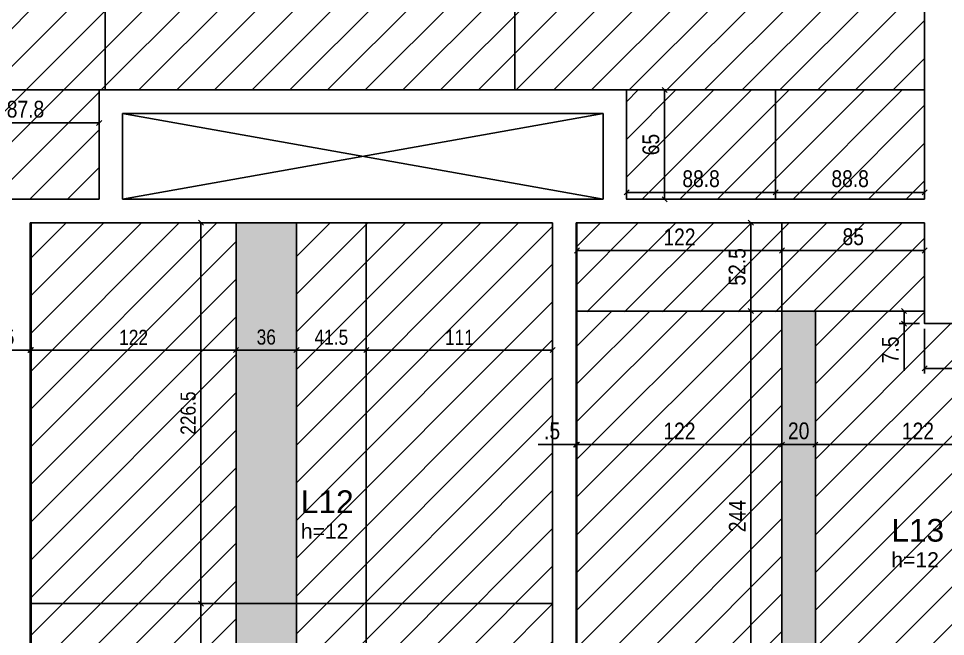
# Model space of a CAD drawing. Header units: millimetres. Extents: x 2454 to 6746, y 504 to 3252.
# Drawn here: x 4221 to 4772, y 1562 to 1929 of the extents above; entities that cross this region are included whole.
import ezdxf

# ---------------------------------------------------------------- set-up
doc = ezdxf.new("R2010")
doc.units = ezdxf.units.MM
for name, color, linetype in [('10', 252, 'Continuous'), ('9', 8, 'Continuous'), ('COTA', 241, 'Continuous'), ('L-D', 2, 'Continuous'), ('L-N', 4, 'Continuous'), ('Painéis', 200, 'Continuous')]:
    doc.layers.add(name, color=color, linetype=linetype)
doc.layers.add('Hachura', color=251, linetype='Continuous', lineweight=9)
doc.layers.add('REAPROVEITAMENTO', color=251, linetype='Continuous', lineweight=9)
doc.styles.add('COTA TECNICA', font='techl___.ttf', dxfattribs={"height": 10})
doc.styles.add('COTA TECNICA-50', font='techl___.ttf', dxfattribs={"height": 9})
doc.styles.add('TQS_ARIAL', font='arial.ttf')
doc.dimstyles.new('COTA PAINEL-50', dxfattribs={"dimtxt": 9, "dimasz": 3, "dimexe": 3, "dimexo": 3, "dimgap": 3, "dimtad": 1, "dimdec": 1, "dimzin": 12, "dimdsep": 46, "dimtxsty": 'COTA TECNICA-50', "dimblk1": 'OBLIQUE', "dimblk2": 'OBLIQUE', "dimsah": 1, "dimcen": 0.9, "dimclrd": 4, "dimclre": 4, "dimclrt": 240, "dimadec": 1, "dimazin": 3, "dimtfac": 1, "dimtdec": 1, "dimtmove": 0, "dimatfit": 3, "dimfxl": 1, "dimtolj": 1, "dimtzin": 12, "dimarcsym": 0})
doc.dimstyles.new('PAINEL', dxfattribs={"dimtxt": 10, "dimasz": 3, "dimexe": 3, "dimexo": 3, "dimgap": 3, "dimtad": 1, "dimdec": 1, "dimzin": 12, "dimdsep": 46, "dimtxsty": 'COTA TECNICA', "dimblk1": 'OBLIQUE', "dimblk2": 'OBLIQUE', "dimsah": 1, "dimcen": 0.9, "dimclrd": 4, "dimclre": 4, "dimclrt": 240, "dimadec": 1, "dimazin": 3, "dimtfac": 1, "dimtdec": 1, "dimtmove": 0, "dimatfit": 3, "dimfxl": 1, "dimtolj": 1, "dimtzin": 12, "dimarcsym": 0})

# ---------------------------------------------------------------- blocks, each defined once
blk = doc.blocks.new('_Oblique')
at = {"color": 0, "linetype": 'ByBlock', "lineweight": -2}
blk.add_line((-0.5, -0.5), (0.5, 0.5), dxfattribs=at)
blk = doc.blocks.new('*D158')
at = {"layer": 'COTA', "color": 4, "lineweight": -2, "transparency": 16777216}
for p, q in [((4327.85, 1581.18), (4326.2, 1581.18)), ((4329.2, 1337.19), (4329.2, 1581.18))]:
    blk.add_line(p, q, dxfattribs=at)
at = {"layer": 'Defpoints', "color": 0, "transparency": 16777216}
for p in [(4329.2, 1581.18), (4330.85, 1581.18), (4329.2, 1337.19)]:
    blk.add_point(p, dxfattribs=at)
at = {"layer": 'COTA', "color": 4, "lineweight": -2, "transparency": 16777216, "xscale": 3, "yscale": 3, "zscale": 3}
for p, rotation in [((4329.2, 1581.18), 90), ((4329.2, 1337.19), 270)]:
    blk.add_blockref('_Oblique', p, dxfattribs=dict(at, rotation=rotation))
at = {"layer": 'COTA', "color": 240, "transparency": 16777216, "insert": (4321.63, 1459.18), "char_height": 9, "attachment_point": 5, "rotation": 90, "style": 'COTA TECNICA-50'}
blk.add_mtext('\\A1;244', dxfattribs=at)
blk = doc.blocks.new('*D86')
at = {"layer": 'COTA', "color": 4, "lineweight": -2, "transparency": 16777216}
blk.add_line((4329.2, 1581.18), (4329.2, 1807.69), dxfattribs=at)
at = {"layer": 'Defpoints', "color": 0, "transparency": 16777216}
for p in [(4329.2, 1807.69), (4329.2, 1807.69), (4329.2, 1581.18)]:
    blk.add_point(p, dxfattribs=at)
at = {"layer": 'COTA', "color": 4, "lineweight": -2, "transparency": 16777216, "xscale": 3, "yscale": 3, "zscale": 3}
for p, rotation in [((4329.2, 1807.69), 90), ((4329.2, 1581.18), 270)]:
    blk.add_blockref('_Oblique', p, dxfattribs=dict(at, rotation=rotation))
at = {"layer": 'COTA', "color": 240, "transparency": 16777216, "insert": (4321.6, 1694.43), "char_height": 9, "attachment_point": 5, "rotation": 90, "style": 'COTA TECNICA-50'}
blk.add_mtext('\\A1;226.5', dxfattribs=at)
blk = doc.blocks.new('*D87')
at = {"layer": 'COTA', "color": 4, "lineweight": -2, "transparency": 16777216}
blk.add_line((4538.59, 1731.97), (4427.59, 1731.97), dxfattribs=at)
at = {"layer": 'Defpoints', "color": 0, "transparency": 16777216}
for p in [(4427.59, 1731.97), (4427.59, 1731.97), (4538.59, 1731.97)]:
    blk.add_point(p, dxfattribs=at)
at = {"layer": 'COTA', "color": 4, "lineweight": -2, "transparency": 16777216, "xscale": 3, "yscale": 3, "zscale": 3, "rotation": 180}
blk.add_blockref('_Oblique', (4427.59, 1731.97), dxfattribs=at)
at = {"layer": 'COTA', "color": 4, "lineweight": -2, "transparency": 16777216, "xscale": 3, "yscale": 3, "zscale": 3}
blk.add_blockref('_Oblique', (4538.59, 1731.97), dxfattribs=at)
at = {"layer": 'COTA', "color": 240, "transparency": 16777216, "insert": (4483.09, 1739.52), "char_height": 9, "attachment_point": 5, "style": 'COTA TECNICA-50'}
blk.add_mtext('\\A1;111', dxfattribs=at)
blk = doc.blocks.new('*D88')
at = {"layer": 'COTA', "color": 4, "lineweight": -2, "transparency": 16777216}
blk.add_line((4427.59, 1731.97), (4386.09, 1731.97), dxfattribs=at)
at = {"layer": 'Defpoints', "color": 0, "transparency": 16777216}
for p in [(4386.09, 1731.97), (4386.09, 1731.97), (4427.59, 1731.97)]:
    blk.add_point(p, dxfattribs=at)
at = {"layer": 'COTA', "color": 4, "lineweight": -2, "transparency": 16777216, "xscale": 3, "yscale": 3, "zscale": 3, "rotation": 180}
blk.add_blockref('_Oblique', (4386.09, 1731.97), dxfattribs=at)
at = {"layer": 'COTA', "color": 4, "lineweight": -2, "transparency": 16777216, "xscale": 3, "yscale": 3, "zscale": 3}
blk.add_blockref('_Oblique', (4427.59, 1731.97), dxfattribs=at)
at = {"layer": 'COTA', "color": 240, "transparency": 16777216, "insert": (4406.84, 1739.56), "char_height": 9, "attachment_point": 5, "style": 'COTA TECNICA-50'}
blk.add_mtext('\\A1;41.5', dxfattribs=at)
blk = doc.blocks.new('*D89')
at = {"layer": 'COTA', "color": 4, "lineweight": -2, "transparency": 16777216}
blk.add_line((4386.09, 1731.97), (4350.09, 1731.97), dxfattribs=at)
at = {"layer": 'Defpoints', "color": 0, "transparency": 16777216}
for p in [(4350.09, 1731.97), (4350.09, 1731.97), (4386.09, 1731.97)]:
    blk.add_point(p, dxfattribs=at)
at = {"layer": 'COTA', "color": 4, "lineweight": -2, "transparency": 16777216, "xscale": 3, "yscale": 3, "zscale": 3, "rotation": 180}
blk.add_blockref('_Oblique', (4350.09, 1731.97), dxfattribs=at)
at = {"layer": 'COTA', "color": 4, "lineweight": -2, "transparency": 16777216, "xscale": 3, "yscale": 3, "zscale": 3}
blk.add_blockref('_Oblique', (4386.09, 1731.97), dxfattribs=at)
at = {"layer": 'COTA', "color": 240, "transparency": 16777216, "insert": (4368.09, 1739.66), "char_height": 9, "attachment_point": 5, "style": 'COTA TECNICA-50'}
blk.add_mtext('\\A1;36', dxfattribs=at)
blk = doc.blocks.new('*D90')
at = {"layer": 'COTA', "color": 4, "lineweight": -2, "transparency": 16777216}
blk.add_line((4350.09, 1731.97), (4228.09, 1731.97), dxfattribs=at)
at = {"layer": 'Defpoints', "color": 0, "transparency": 16777216}
for p in [(4228.09, 1731.97), (4228.09, 1731.97), (4350.09, 1731.97)]:
    blk.add_point(p, dxfattribs=at)
at = {"layer": 'COTA', "color": 4, "lineweight": -2, "transparency": 16777216, "xscale": 3, "yscale": 3, "zscale": 3, "rotation": 180}
blk.add_blockref('_Oblique', (4228.09, 1731.97), dxfattribs=at)
at = {"layer": 'COTA', "color": 4, "lineweight": -2, "transparency": 16777216, "xscale": 3, "yscale": 3, "zscale": 3}
blk.add_blockref('_Oblique', (4350.09, 1731.97), dxfattribs=at)
at = {"layer": 'COTA', "color": 240, "transparency": 16777216, "insert": (4289.09, 1739.52), "char_height": 9, "attachment_point": 5, "style": 'COTA TECNICA-50'}
blk.add_mtext('\\A1;122', dxfattribs=at)
blk = doc.blocks.new('*D91')
at = {"layer": 'COTA', "color": 4, "lineweight": -2, "transparency": 16777216}
for p, q in [((4227.59, 1731.97), (4206, 1731.97)), ((4228.09, 1731.97), (4227.59, 1731.97)), ((4228.09, 1731.97), (4231.09, 1731.97))]:
    blk.add_line(p, q, dxfattribs=at)
at = {"layer": 'Defpoints', "color": 0, "transparency": 16777216}
for p in [(4227.59, 1731.97), (4227.59, 1731.97), (4228.09, 1731.97)]:
    blk.add_point(p, dxfattribs=at)
at = {"layer": 'COTA', "color": 4, "lineweight": -2, "transparency": 16777216, "xscale": 3, "yscale": 3, "zscale": 3}
blk.add_blockref('_Oblique', (4227.59, 1731.97), dxfattribs=at)
at = {"layer": 'COTA', "color": 4, "lineweight": -2, "transparency": 16777216, "xscale": 3, "yscale": 3, "zscale": 3, "rotation": 180}
blk.add_blockref('_Oblique', (4228.09, 1731.97), dxfattribs=at)
at = {"layer": 'COTA', "color": 240, "transparency": 16777216, "insert": (4213.8, 1739.56), "char_height": 9, "attachment_point": 5, "style": 'COTA TECNICA-50'}
blk.add_mtext('\\A1;.5', dxfattribs=at)
blk = doc.blocks.new('*D118')
at = {"layer": 'COTA', "color": 4, "lineweight": -2, "transparency": 16777216}
for p, q in [((4656.59, 1807.69), (4656.59, 1755.19)), ((4659.34, 1807.69), (4659.59, 1807.69)), ((4659.34, 1755.19), (4659.59, 1755.19))]:
    blk.add_line(p, q, dxfattribs=at)
at = {"layer": 'Defpoints', "color": 0, "transparency": 16777216}
for p in [(4656.34, 1807.69), (4656.34, 1755.19), (4656.59, 1755.19)]:
    blk.add_point(p, dxfattribs=at)
at = {"layer": 'COTA', "color": 4, "lineweight": -2, "transparency": 16777216, "xscale": 3, "yscale": 3, "zscale": 3}
for p, rotation in [((4656.59, 1807.69), 90), ((4656.59, 1755.19), 270)]:
    blk.add_blockref('_Oblique', p, dxfattribs=dict(at, rotation=rotation))
at = {"layer": 'COTA', "color": 240, "transparency": 16777216, "insert": (4648.48, 1781.44), "char_height": 10, "attachment_point": 5, "rotation": 90, "style": 'COTA TECNICA'}
blk.add_mtext('\\A1;52.5', dxfattribs=at)
blk = doc.blocks.new('*D119')
at = {"layer": 'COTA', "color": 4, "lineweight": -2, "transparency": 16777216}
for p, q in [((4656.59, 1755.19), (4656.59, 1511.19)), ((4659.34, 1755.19), (4659.59, 1755.19))]:
    blk.add_line(p, q, dxfattribs=at)
at = {"layer": 'Defpoints', "color": 0, "transparency": 16777216}
for p in [(4656.34, 1755.19), (4656.59, 1511.19), (4656.59, 1511.19)]:
    blk.add_point(p, dxfattribs=at)
at = {"layer": 'COTA', "color": 4, "lineweight": -2, "transparency": 16777216, "xscale": 3, "yscale": 3, "zscale": 3}
for p, rotation in [((4656.59, 1755.19), 90), ((4656.59, 1511.19), 270)]:
    blk.add_blockref('_Oblique', p, dxfattribs=dict(at, rotation=rotation))
at = {"layer": 'COTA', "color": 240, "transparency": 16777216, "insert": (4648.52, 1633.19), "char_height": 10, "attachment_point": 5, "rotation": 90, "style": 'COTA TECNICA'}
blk.add_mtext('\\A1;244', dxfattribs=at)
blk = doc.blocks.new('*D123')
at = {"layer": 'COTA', "color": 4, "lineweight": -2, "transparency": 16777216}
for p, q in [((4757.09, 1755.19), (4744.84, 1755.19)), ((4747.84, 1755.19), (4747.84, 1747.69)), ((4757.09, 1747.69), (4744.84, 1747.69)), ((4747.84, 1747.69), (4747.84, 1719.53))]:
    blk.add_line(p, q, dxfattribs=at)
at = {"layer": 'Defpoints', "color": 0, "transparency": 16777216}
for p in [(4760.09, 1755.19), (4747.84, 1747.69), (4760.09, 1747.69)]:
    blk.add_point(p, dxfattribs=at)
at = {"layer": 'COTA', "color": 4, "lineweight": -2, "transparency": 16777216, "xscale": 3, "yscale": 3, "zscale": 3}
for p, rotation in [((4747.84, 1755.19), 90), ((4747.84, 1747.69), 270)]:
    blk.add_blockref('_Oblique', p, dxfattribs=dict(at, rotation=rotation))
at = {"layer": 'COTA', "color": 240, "transparency": 16777216, "insert": (4739.73, 1732.11), "char_height": 10, "attachment_point": 5, "rotation": 90, "style": 'COTA TECNICA'}
blk.add_mtext('\\A1;7.5', dxfattribs=at)
blk = doc.blocks.new('*D124')
at = {"layer": 'COTA', "color": 4, "lineweight": -2, "transparency": 16777216}
for p, q in [((4760.09, 1744.69), (4760.09, 1718.09)), ((4817.09, 1744.69), (4817.09, 1718.09)), ((4760.09, 1721.09), (4817.09, 1721.09))]:
    blk.add_line(p, q, dxfattribs=at)
at = {"layer": 'Defpoints', "color": 0, "transparency": 16777216}
for p in [(4760.09, 1747.69), (4817.09, 1747.69), (4817.09, 1721.09)]:
    blk.add_point(p, dxfattribs=at)
at = {"layer": 'COTA', "color": 4, "lineweight": -2, "transparency": 16777216, "xscale": 3, "yscale": 3, "zscale": 3, "rotation": 180}
blk.add_blockref('_Oblique', (4760.09, 1721.09), dxfattribs=at)
at = {"layer": 'COTA', "color": 4, "lineweight": -2, "transparency": 16777216, "xscale": 3, "yscale": 3, "zscale": 3}
blk.add_blockref('_Oblique', (4817.09, 1721.09), dxfattribs=at)
at = {"layer": 'COTA', "color": 240, "transparency": 16777216, "insert": (4788.59, 1729.2), "char_height": 10, "attachment_point": 5, "style": 'COTA TECNICA'}
blk.add_mtext('\\A1;57', dxfattribs=at)
blk = doc.blocks.new('*D32')
at = {"layer": 'COTA', "color": 4, "lineweight": -2, "transparency": 16777216}
for p, q in [((4760.09, 1791.19), (4675.09, 1791.19)), ((4675.09, 1791.06), (4675.09, 1788.19)), ((4760.09, 1791.06), (4760.09, 1788.19))]:
    blk.add_line(p, q, dxfattribs=at)
at = {"layer": 'Defpoints', "color": 0, "transparency": 16777216}
for p in [(4675.09, 1794.06), (4760.09, 1794.06), (4675.09, 1791.19)]:
    blk.add_point(p, dxfattribs=at)
at = {"layer": 'COTA', "color": 4, "lineweight": -2, "transparency": 16777216, "xscale": 3, "yscale": 3, "zscale": 3, "rotation": 180}
blk.add_blockref('_Oblique', (4675.09, 1791.19), dxfattribs=at)
at = {"layer": 'COTA', "color": 4, "lineweight": -2, "transparency": 16777216, "xscale": 3, "yscale": 3, "zscale": 3}
blk.add_blockref('_Oblique', (4760.09, 1791.19), dxfattribs=at)
at = {"layer": 'COTA', "color": 240, "transparency": 16777216, "insert": (4717.59, 1799.32), "char_height": 10, "attachment_point": 5, "style": 'COTA TECNICA'}
blk.add_mtext('\\A1;85', dxfattribs=at)
blk = doc.blocks.new('*D33')
at = {"layer": 'COTA', "color": 4, "lineweight": -2, "transparency": 16777216}
blk.add_line((4675.09, 1791.19), (4553.09, 1791.19), dxfattribs=at)
at = {"layer": 'Defpoints', "color": 0, "transparency": 16777216}
for p in [(4553.09, 1791.19), (4553.09, 1791.19), (4675.09, 1791.19)]:
    blk.add_point(p, dxfattribs=at)
at = {"layer": 'COTA', "color": 4, "lineweight": -2, "transparency": 16777216, "xscale": 3, "yscale": 3, "zscale": 3, "rotation": 180}
blk.add_blockref('_Oblique', (4553.09, 1791.19), dxfattribs=at)
at = {"layer": 'COTA', "color": 4, "lineweight": -2, "transparency": 16777216, "xscale": 3, "yscale": 3, "zscale": 3}
blk.add_blockref('_Oblique', (4675.09, 1791.19), dxfattribs=at)
at = {"layer": 'COTA', "color": 240, "transparency": 16777216, "insert": (4614.09, 1799.25), "char_height": 10, "attachment_point": 5, "style": 'COTA TECNICA'}
blk.add_mtext('\\A1;122', dxfattribs=at)
blk = doc.blocks.new('*D34')
at = {"layer": 'COTA', "color": 4, "lineweight": -2, "transparency": 16777216}
for p, q in [((4552.59, 1675.73), (4529.93, 1675.73)), ((4553.09, 1675.73), (4552.59, 1675.73)), ((4553.09, 1675.73), (4556.09, 1675.73))]:
    blk.add_line(p, q, dxfattribs=at)
at = {"layer": 'Defpoints', "color": 0, "transparency": 16777216}
for p in [(4552.59, 1675.73), (4552.59, 1675.73), (4553.09, 1675.73)]:
    blk.add_point(p, dxfattribs=at)
at = {"layer": 'COTA', "color": 4, "lineweight": -2, "transparency": 16777216, "xscale": 3, "yscale": 3, "zscale": 3}
blk.add_blockref('_Oblique', (4552.59, 1675.73), dxfattribs=at)
at = {"layer": 'COTA', "color": 4, "lineweight": -2, "transparency": 16777216, "xscale": 3, "yscale": 3, "zscale": 3, "rotation": 180}
blk.add_blockref('_Oblique', (4553.09, 1675.73), dxfattribs=at)
at = {"layer": 'COTA', "color": 240, "transparency": 16777216, "insert": (4538.26, 1683.84), "char_height": 10, "attachment_point": 5, "style": 'COTA TECNICA'}
blk.add_mtext('\\A1;.5', dxfattribs=at)
blk = doc.blocks.new('*D35')
at = {"layer": 'COTA', "color": 4, "lineweight": -2, "transparency": 16777216}
blk.add_line((4553.09, 1675.73), (4675.09, 1675.73), dxfattribs=at)
at = {"layer": 'Defpoints', "color": 0, "transparency": 16777216}
for p in [(4553.09, 1675.73), (4675.09, 1675.73), (4675.09, 1675.73)]:
    blk.add_point(p, dxfattribs=at)
at = {"layer": 'COTA', "color": 4, "lineweight": -2, "transparency": 16777216, "xscale": 3, "yscale": 3, "zscale": 3, "rotation": 180}
blk.add_blockref('_Oblique', (4553.09, 1675.73), dxfattribs=at)
at = {"layer": 'COTA', "color": 4, "lineweight": -2, "transparency": 16777216, "xscale": 3, "yscale": 3, "zscale": 3}
blk.add_blockref('_Oblique', (4675.09, 1675.73), dxfattribs=at)
at = {"layer": 'COTA', "color": 240, "transparency": 16777216, "insert": (4614.09, 1683.79), "char_height": 10, "attachment_point": 5, "style": 'COTA TECNICA'}
blk.add_mtext('\\A1;122', dxfattribs=at)
blk = doc.blocks.new('*D36')
at = {"layer": 'COTA', "color": 4, "lineweight": -2, "transparency": 16777216}
blk.add_line((4675.09, 1675.73), (4695.09, 1675.73), dxfattribs=at)
at = {"layer": 'Defpoints', "color": 0, "transparency": 16777216}
for p in [(4675.09, 1675.73), (4695.09, 1675.73), (4695.09, 1675.73)]:
    blk.add_point(p, dxfattribs=at)
at = {"layer": 'COTA', "color": 4, "lineweight": -2, "transparency": 16777216, "xscale": 3, "yscale": 3, "zscale": 3, "rotation": 180}
blk.add_blockref('_Oblique', (4675.09, 1675.73), dxfattribs=at)
at = {"layer": 'COTA', "color": 4, "lineweight": -2, "transparency": 16777216, "xscale": 3, "yscale": 3, "zscale": 3}
blk.add_blockref('_Oblique', (4695.09, 1675.73), dxfattribs=at)
at = {"layer": 'COTA', "color": 240, "transparency": 16777216, "insert": (4685.09, 1683.84), "char_height": 10, "attachment_point": 5, "style": 'COTA TECNICA'}
blk.add_mtext('\\A1;20', dxfattribs=at)
blk = doc.blocks.new('*D37')
at = {"layer": 'COTA', "color": 4, "lineweight": -2, "transparency": 16777216}
blk.add_line((4695.09, 1675.73), (4817.09, 1675.73), dxfattribs=at)
at = {"layer": 'Defpoints', "color": 0, "transparency": 16777216}
for p in [(4695.09, 1675.73), (4817.09, 1675.73), (4817.09, 1675.73)]:
    blk.add_point(p, dxfattribs=at)
at = {"layer": 'COTA', "color": 4, "lineweight": -2, "transparency": 16777216, "xscale": 3, "yscale": 3, "zscale": 3, "rotation": 180}
blk.add_blockref('_Oblique', (4695.09, 1675.73), dxfattribs=at)
at = {"layer": 'COTA', "color": 4, "lineweight": -2, "transparency": 16777216, "xscale": 3, "yscale": 3, "zscale": 3}
blk.add_blockref('_Oblique', (4817.09, 1675.73), dxfattribs=at)
at = {"layer": 'COTA', "color": 240, "transparency": 16777216, "insert": (4756.09, 1683.79), "char_height": 10, "attachment_point": 5, "style": 'COTA TECNICA'}
blk.add_mtext('\\A1;122', dxfattribs=at)
blk = doc.blocks.new('*D107')
at = {"layer": 'COTA', "color": 4, "lineweight": -2, "transparency": 16777216}
for p, q in [((4605.24, 1821.69), (4605.24, 1886.69)), ((4606.09, 1886.69), (4608.24, 1886.69)), ((4606.09, 1821.69), (4608.24, 1821.69))]:
    blk.add_line(p, q, dxfattribs=at)
at = {"layer": 'Defpoints', "color": 0, "transparency": 16777216}
for p in [(4603.09, 1886.69), (4605.24, 1886.69), (4603.09, 1821.69)]:
    blk.add_point(p, dxfattribs=at)
at = {"layer": 'COTA', "color": 4, "lineweight": -2, "transparency": 16777216, "xscale": 3, "yscale": 3, "zscale": 3}
for p, rotation in [((4605.24, 1886.69), 90), ((4605.24, 1821.69), 270)]:
    blk.add_blockref('_Oblique', p, dxfattribs=dict(at, rotation=rotation))
at = {"layer": 'COTA', "color": 240, "transparency": 16777216, "insert": (4597.13, 1854.19), "char_height": 10, "attachment_point": 5, "rotation": 90, "style": 'COTA TECNICA'}
blk.add_mtext('\\A1;65', dxfattribs=at)
blk = doc.blocks.new('*D108')
at = {"layer": 'COTA', "color": 4, "lineweight": -2, "transparency": 16777216}
blk.add_line((4582.59, 1825.75), (4671.34, 1825.75), dxfattribs=at)
at = {"layer": 'Defpoints', "color": 0, "transparency": 16777216}
for p in [(4582.59, 1825.75), (4671.34, 1825.75), (4671.34, 1825.75)]:
    blk.add_point(p, dxfattribs=at)
at = {"layer": 'COTA', "color": 4, "lineweight": -2, "transparency": 16777216, "xscale": 3, "yscale": 3, "zscale": 3, "rotation": 180}
blk.add_blockref('_Oblique', (4582.59, 1825.75), dxfattribs=at)
at = {"layer": 'COTA', "color": 4, "lineweight": -2, "transparency": 16777216, "xscale": 3, "yscale": 3, "zscale": 3}
blk.add_blockref('_Oblique', (4671.34, 1825.75), dxfattribs=at)
at = {"layer": 'COTA', "color": 240, "transparency": 16777216, "insert": (4626.97, 1833.84), "char_height": 10, "attachment_point": 5, "style": 'COTA TECNICA'}
blk.add_mtext('\\A1;88.8', dxfattribs=at)
blk = doc.blocks.new('*D7')
at = {"layer": 'COTA', "color": 4, "lineweight": -2, "transparency": 16777216}
blk.add_line((4671.34, 1825.75), (4760.09, 1825.75), dxfattribs=at)
at = {"layer": 'Defpoints', "color": 0, "transparency": 16777216}
for p in [(4671.34, 1825.75), (4760.09, 1825.75), (4760.09, 1825.75)]:
    blk.add_point(p, dxfattribs=at)
at = {"layer": 'COTA', "color": 4, "lineweight": -2, "transparency": 16777216, "xscale": 3, "yscale": 3, "zscale": 3, "rotation": 180}
blk.add_blockref('_Oblique', (4671.34, 1825.75), dxfattribs=at)
at = {"layer": 'COTA', "color": 4, "lineweight": -2, "transparency": 16777216, "xscale": 3, "yscale": 3, "zscale": 3}
blk.add_blockref('_Oblique', (4760.09, 1825.75), dxfattribs=at)
at = {"layer": 'COTA', "color": 240, "transparency": 16777216, "insert": (4715.72, 1833.84), "char_height": 10, "attachment_point": 5, "style": 'COTA TECNICA'}
blk.add_mtext('\\A1;88.8', dxfattribs=at)
blk = doc.blocks.new('*D172')
at = {"layer": 'COTA', "color": 4, "lineweight": -2, "transparency": 16777216}
blk.add_line((4268.59, 1867.09), (4180.84, 1867.09), dxfattribs=at)
at = {"layer": 'Defpoints', "color": 0, "transparency": 16777216}
for p in [(4180.84, 1867.09), (4180.84, 1867.09), (4268.59, 1867.09)]:
    blk.add_point(p, dxfattribs=at)
at = {"layer": 'COTA', "color": 4, "lineweight": -2, "transparency": 16777216, "xscale": 3, "yscale": 3, "zscale": 3, "rotation": 180}
blk.add_blockref('_Oblique', (4180.84, 1867.09), dxfattribs=at)
at = {"layer": 'COTA', "color": 4, "lineweight": -2, "transparency": 16777216, "xscale": 3, "yscale": 3, "zscale": 3}
blk.add_blockref('_Oblique', (4268.59, 1867.09), dxfattribs=at)
at = {"layer": 'COTA', "color": 240, "transparency": 16777216, "insert": (4224.72, 1875.19), "char_height": 10, "attachment_point": 5, "style": 'COTA TECNICA'}
blk.add_mtext('\\A1;87.8', dxfattribs=at)

msp = doc.modelspace()

# ---------------------------------------------------------------- hatches: boundary and pattern name
at = {"layer": 'Hachura', "linetype": 'ByBlock'}
h = msp.add_hatch(color=256, dxfattribs=at)
h.dxf.hatch_style = 1
h.paths.add_polyline_path([(4386.09, 1807.69), (4350.09, 1807.69), (4350.09, 1337.19), (4386.09, 1337.19)])
h = msp.add_hatch(color=256, dxfattribs=at)
h.dxf.hatch_style = 1
h.paths.add_polyline_path([(4695.09, 1755.19), (4675.09, 1755.19), (4675.09, 1267.19), (4695.09, 1267.19)])
at = {"layer": 'REAPROVEITAMENTO', "linetype": 'ByBlock'}
h = msp.add_hatch(dxfattribs=at)
h.set_pattern_fill('ANSI31', color=256, scale=5, style=2)
h.set_pattern_definition([(45, (-1479.827, -899.5), (-11.22532, 11.22532), [])])
h.paths.add_polyline_path([(4093.09, 1990.69), (4760.09, 1990.69), (4760.09, 2112.69), (4093.09, 2112.69)])
h.paths.add_polyline_path([(4760.09, 1970.69), (4093.09, 1970.69), (4093.09, 1636.69), (4213.59, 1636.69), (4213.59, 1821.69), (4268.59, 1821.69), (4268.59, 1886.69), (4760.09, 1886.69)])
h = msp.add_hatch(dxfattribs=at)
h.set_pattern_fill('ANSI31', color=256, scale=5, style=2)
h.set_pattern_definition([(45, (-951.828, -1005.537), (-11.22532, 11.22532), [])])
h.paths.add_polyline_path([(4760.06, 1821.69), (4760.09, 1886.69), (4582.53, 1886.69), (4582.62, 1821.69)])
h = msp.add_hatch(dxfattribs=at)
h.set_pattern_fill('ANSI31', color=256, scale=5, style=2)
h.set_pattern_definition([(45, (-1380.327, -1329.537), (-11.22532, 11.22532), [])])
h.paths.add_polyline_path([(4427.59, 1807.69), (4427.59, 1807.69), (4386.09, 1807.69), (4386.09, 1337.19), (4350.09, 1337.19), (4350.09, 1807.69), (4228.09, 1807.69), (4228.09, 1336.69), (4538.59, 1336.69), (4538.59, 1807.69)])
h = msp.add_hatch(dxfattribs=at)
h.set_pattern_fill('ANSI31', color=256, scale=5, style=2)
h.set_pattern_definition([(45, (-951.828, -1084.537), (-11.22532, 11.22532), [])])
h.paths.add_polyline_path([(4760.09, 1754.69), (4760.09, 1807.69), (4553.03, 1807.69), (4553.15, 1754.69)])
h = msp.add_hatch(dxfattribs=at)
h.set_pattern_fill('ANSI31', color=256, scale=5, style=2)
h.set_pattern_definition([(45, (-1091.827, -1440.987), (-11.22532, 11.22532), [])])
h.paths.add_polyline_path([(4553.09, 1755.19), (4553.09, 1267.19), (4675.09, 1267.19), (4675.09, 1755.19)])
h = msp.add_hatch(dxfattribs=at)
h.set_pattern_fill('ANSI31', color=256, scale=5, style=2)
h.set_pattern_definition([(45, (-949.827, -1440.987), (-11.22532, 11.22532), [])])
h.paths.add_polyline_path([(4760.09, 1747.69), (4760.09, 1755.19), (4695.09, 1755.19), (4695.09, 1267.19), (4817.09, 1267.19), (4817.09, 1747.69)])

# ---------------------------------------------------------------- linework, layer by layer
at = {"layer": '10', "color": 252, "linetype": 'Continuous'}
for p, q in [((4282.59, 1872.69), (4568.59, 1821.69)), ((4568.59, 1872.69), (4282.59, 1821.69))]:
    msp.add_line(p, q, dxfattribs=at)
at = {"layer": '9', "color": 8, "linetype": 'Continuous'}
for p, q in [((4760.09, 1821.69), (4760.09, 2112.69)), ((4582.59, 1886.69), (4268.59, 1886.69)), ((4268.59, 1886.69), (4268.59, 1872.69)), ((4582.59, 1872.69), (4582.59, 1886.69)), ((4268.59, 1872.69), (4268.59, 1821.69)), ((4282.59, 1872.69), (4568.59, 1872.69)), ((4282.59, 1821.69), (4282.59, 1872.69)), ((4568.59, 1872.69), (4568.59, 1821.69)), ((4213.59, 1821.69), (4268.59, 1821.69)), ((4282.59, 1821.69), (4568.59, 1821.69)), ((4623.59, 1821.69), (4760.09, 1821.69)), ((4227.59, 1447.69), (4227.59, 1807.69)), ((4227.59, 1807.69), (4538.59, 1807.69)), ((4552.59, 1807.69), (4760.09, 1807.69)), ((4552.59, 1266.69), (4552.59, 1807.69))]:
    msp.add_line(p, q, dxfattribs=at)
for points in [[(4582.59, 1872.69), (4582.59, 1821.69), (4623.59, 1821.69)], [(4227.59, 1336.69), (4538.59, 1336.69), (4538.59, 1807.69)], [(4760.09, 1807.69), (4760.09, 1747.69), (4774.09, 1747.69)], [(4760.09, 1761.69), (4760.09, 1747.69), (4920.09, 1747.69)]]:
    msp.add_lwpolyline(points, dxfattribs=at)
at = {"layer": 'Painéis'}
for p, q in [((4272.09, 1886.69), (4272.09, 2112.69)), ((4516.09, 1886.69), (4516.09, 2112.69)), ((4268.59, 1886.69), (4093.09, 1886.69)), ((4760.09, 1886.69), (4582.59, 1886.69)), ((4671.34, 1886.69), (4671.34, 1821.69)), ((4228.09, 1336.69), (4228.09, 1807.69)), ((4350.09, 1337.19), (4350.09, 1807.69)), ((4386.09, 1337.19), (4386.09, 1807.69)), ((4427.59, 1337.19), (4427.59, 1807.69)), ((4553.09, 1267.19), (4553.09, 1807.69)), ((4675.09, 1267.19), (4675.09, 1807.69)), ((4553.09, 1755.19), (4760.09, 1755.19)), ((4695.09, 1267.19), (4695.09, 1755.19)), ((4228.09, 1581.18), (4538.59, 1581.18))]:
    msp.add_line(p, q, dxfattribs=at)

# ---------------------------------------------------------------- texts
at = {"layer": 'L-D', "linetype": 'Continuous', "style": 'TQS_ARIAL'}
for p in [(4388.66, 1619.69), (4740.24, 1602.7)]:
    msp.add_text('h=12', height=9, dxfattribs=at).set_placement(p)
at = {"layer": 'L-N', "linetype": 'Continuous', "style": 'TQS_ARIAL'}
for s, p in [('L12', (4388.66, 1634.99)), ('L13', (4740.24, 1618))]:
    msp.add_text(s, height=13.5, dxfattribs=at).set_placement(p)

# ---------------------------------------------------------------- dimensions: what is measured, and where the dimension line sits
at = {"layer": 'COTA'}
for base, p1, p2, dimstyle, picture, middle in [((4605.24, 1886.69), (4603.09, 1821.69), (4603.09, 1886.69), 'PAINEL', '*D107', (4597.13, 1854.19)), ((4329.2, 1807.69), (4329.2, 1581.18), (4329.2, 1807.69), 'COTA PAINEL-50', '*D86', (4321.6, 1694.43)), ((4656.59, 1755.19), (4656.34, 1807.69), (4656.34, 1755.19), 'PAINEL', '*D118', (4648.48, 1781.44)), ((4747.84, 1747.69), (4760.09, 1755.19), (4760.09, 1747.69), 'PAINEL', '*D123', (4739.73, 1732.11)), ((4329.2, 1581.18), (4329.2, 1337.19), (4330.85, 1581.18), 'COTA PAINEL-50', '*D158', (4321.63, 1459.18))]:
    dim = msp.add_linear_dim(base=base, p1=p1, p2=p2, angle=90, dimstyle=dimstyle, dxfattribs=at)
    dim.commit()
    dim.dimension.update_dxf_attribs({"geometry": picture, "text_midpoint": middle})
for base, p1, p2, dimstyle, picture, middle in [((4180.84136188, 1867.09315953), (4268.59136188, 1867.09315953), (4180.84136188, 1867.09315953), 'PAINEL', '*D172', (4224.71636188, 1875.18818877)), ((4671.3425, 1825.7467), (4582.5914, 1825.7467), (4671.3425, 1825.7467), 'PAINEL', '*D108', (4626.9669, 1833.8417)), ((4760.0936, 1825.7467), (4671.3425, 1825.7467), (4760.0936, 1825.7467), 'PAINEL', '*D7', (4715.718, 1833.8417)), ((4553.09, 1791.19), (4675.09, 1791.19), (4553.09, 1791.19), 'PAINEL', '*D33', (4614.09, 1799.25)), ((4675.09, 1791.19), (4760.09, 1794.06), (4675.09, 1794.06), 'PAINEL', '*D32', (4717.59, 1799.32)), ((4227.59, 1731.97), (4228.09, 1731.97), (4227.59, 1731.97), 'COTA PAINEL-50', '*D91', (4213.8, 1739.56)), ((4228.09, 1731.97), (4350.09, 1731.97), (4228.09, 1731.97), 'COTA PAINEL-50', '*D90', (4289.09, 1739.52)), ((4350.09, 1731.97), (4386.09, 1731.97), (4350.09, 1731.97), 'COTA PAINEL-50', '*D89', (4368.09, 1739.66)), ((4386.09, 1731.97), (4427.59, 1731.97), (4386.09, 1731.97), 'COTA PAINEL-50', '*D88', (4406.84, 1739.56)), ((4427.59, 1731.97), (4538.59, 1731.97), (4427.59, 1731.97), 'COTA PAINEL-50', '*D87', (4483.09, 1739.52)), ((4817.09, 1721.09), (4760.09, 1747.69), (4817.09, 1747.69), 'PAINEL', '*D124', (4788.59, 1729.2)), ((4552.59, 1675.73), (4553.09, 1675.73), (4552.59, 1675.73), 'PAINEL', '*D34', (4538.26, 1683.84)), ((4675.09, 1675.73), (4553.09, 1675.73), (4675.09, 1675.73), 'PAINEL', '*D35', (4614.09, 1683.79))]:
    dim = msp.add_linear_dim(base=base, p1=p1, p2=p2, dimstyle=dimstyle, dxfattribs=at)
    dim.commit()
    dim.dimension.update_dxf_attribs({"geometry": picture, "text_midpoint": middle})
dim = msp.add_linear_dim(base=(4656.59, 1511.19), p1=(4656.34, 1755.19), p2=(4656.59, 1511.19), angle=90, dimstyle='PAINEL', override={"dimtmove": 1}, dxfattribs=at)
dim.commit()
dim.dimension.update_dxf_attribs({"geometry": '*D119', "text_midpoint": (4648.52, 1633.19)})
dim = msp.add_linear_dim(base=(4695.09, 1675.73), p1=(4675.09, 1675.73), p2=(4695.09, 1675.73), dimstyle='PAINEL', override={"dimtmove": 1}, dxfattribs=at)
dim.commit()
dim.dimension.update_dxf_attribs({"geometry": '*D36', "text_midpoint": (4685.09, 1675.73), "dimtype": 160})
dim = msp.add_linear_dim(base=(4817.09, 1675.73), p1=(4695.09, 1675.73), p2=(4817.09, 1675.73), dimstyle='PAINEL', override={"dimtmove": 1}, dxfattribs=at)
dim.commit()
dim.dimension.update_dxf_attribs({"geometry": '*D37', "text_midpoint": (4756.09, 1683.79)})

doc.saveas('drawing.dxf')
